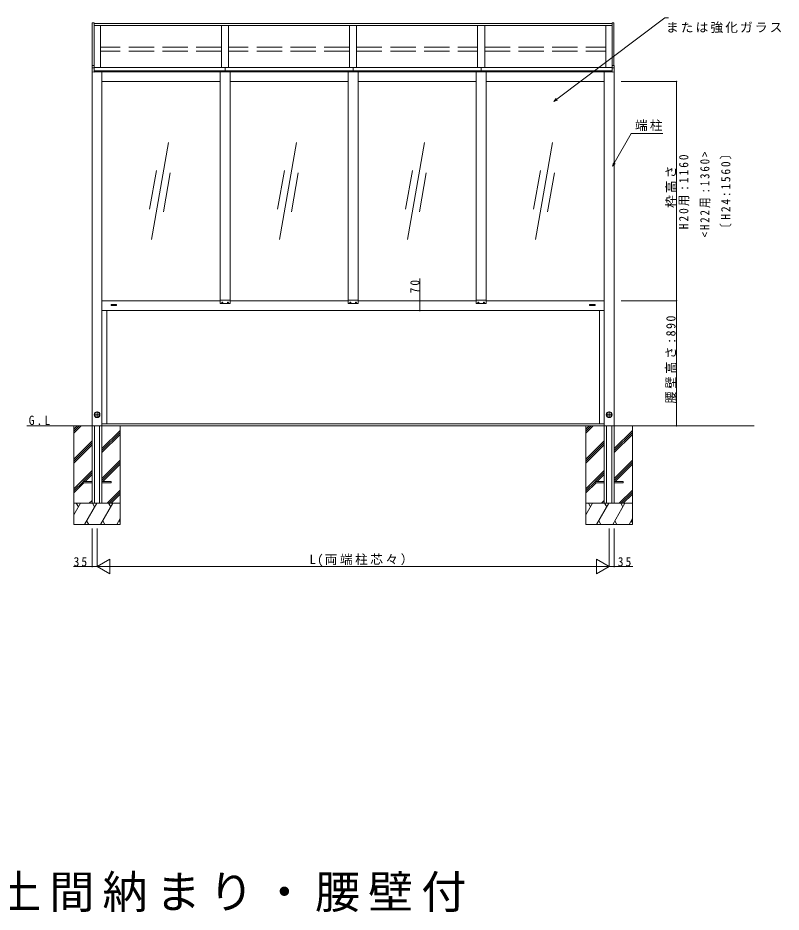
# Model space of a CAD drawing. Units: millimetres, scale not verified. Extents: x -7920 to 7920, y -12800 to 12773.
# Drawn here: x -4341 to 1084, y -206 to 6153 of the extents above; entities that cross this region are included whole.
import ezdxf

# ---------------------------------------------------------------- set-up
doc = ezdxf.new("R2010")
doc.units = ezdxf.units.MM
doc.header["$LTSCALE"] = 60
doc.linetypes.add('USER1', pattern=[4, 3, -1])
for name, color, linetype, lineweight in [('0-1_USER1', 7, 'Continuous', 18), ('0-3_YKK_A1', 4, 'Continuous', 18), ('0-4_YKK_D', 6, 'Continuous', 18), ('0-5_YKK_Z1', 7, 'Continuous', 18)]:
    doc.layers.add(name, color=color, linetype=linetype, lineweight=lineweight)
doc.styles.add('ＭＳ ゴシック', font='')
doc.styles.get('ＭＳ ゴシック').set_extended_font_data('MS Gothic')

msp = doc.modelspace()

# ---------------------------------------------------------------- linework, layer by layer
at = {"layer": '0-3_YKK_A1'}
for p, q in [((-3799.33, 6117.98), (-3811.83, 6117.98)), ((-3811.83, 6117.98), (-3811.83, 5813.88)), ((-3799.33, 6117.98), (-3799.33, 5814.67)), ((-3799.33, 6113.93), (-116.32, 6113.93)), ((-103.82, 6117.98), (-116.32, 6117.98)), ((-116.32, 6117.98), (-116.32, 5814.67)), ((-103.82, 6117.98), (-103.82, 5813.88)), ((-3799.33, 6097.92), (-116.32, 6097.92)), ((-3752.83, 6097.92), (-3752.83, 5799.2)), ((-2892.82, 6097.92), (-2892.82, 5799.26)), ((-2842.82, 6097.92), (-2842.82, 5799.26)), ((-1982.82, 6097.92), (-1982.82, 5799.26)), ((-1932.82, 6097.92), (-1932.82, 5799.26)), ((-1072.82, 6097.92), (-1072.82, 5799.26)), ((-1022.82, 6097.92), (-1022.82, 5799.26)), ((-161.82, 6097.92), (-161.82, 5799.26)), ((-3813.32, 5796.93), (-3813.32, 5813.5)), ((-3813.32, 5797.39), (-3798.82, 5797.39)), ((-3813.32, 5768.44), (-3813.32, 5796.93)), ((-3798.82, 5814.7), (-3813.04, 5813.8)), ((-3798.82, 5799.26), (-116.83, 5799.26)), ((-2867.82, 5799.26), (-2867.82, 5776.39)), ((-1957.82, 5799.26), (-1957.82, 5776.39)), ((-1047.82, 5799.26), (-1047.82, 5776.39)), ((-116.83, 5814.7), (-102.61, 5813.8)), ((-102.33, 5797.39), (-116.83, 5797.39)), ((-102.33, 5796.93), (-102.33, 5813.5)), ((-102.33, 5768.44), (-102.33, 5796.93)), ((-3812.82, 5768.13), (-3812.82, 2701.39)), ((-116.83, 5776.39), (-3798.82, 5776.39)), ((-116.83, 5772.39), (-3798.82, 5772.39)), ((-116.83, 5768.39), (-3798.82, 5768.39)), ((-3742.82, 5768.39), (-3742.82, 2701.39)), ((-2902.82, 5768.39), (-2902.82, 4141.39)), ((-2832.82, 5768.39), (-2832.82, 4141.39)), ((-1992.82, 5768.39), (-1992.82, 4141.39)), ((-1922.82, 5768.39), (-1922.82, 4141.39)), ((-1082.82, 5768.39), (-1082.82, 4141.39)), ((-1012.82, 5768.39), (-1012.82, 4141.39)), ((-172.82, 5768.39), (-172.82, 2701.39)), ((-102.82, 5768.13), (-102.82, 2701.39)), ((-2902.82, 5701.39), (-3742.82, 5701.39)), ((-1992.82, 5701.39), (-2832.82, 5701.39)), ((-1922.82, 5701.39), (-1082.82, 5701.39)), ((-1012.82, 5701.39), (-172.82, 5701.39)), ((-3270.46, 5266.07), (-3392.02, 4576.7)), ((-2360.46, 5266.07), (-2482.02, 4576.7)), ((-1450.46, 5266.07), (-1572.02, 4576.7)), ((-540.46, 5266.07), (-662.02, 4576.7)), ((-3356.17, 5067.94), (-3404.79, 4792.2)), ((-3257.69, 5050.58), (-3306.31, 4774.83)), ((-2446.17, 5067.94), (-2494.79, 4792.2)), ((-2347.69, 5050.58), (-2396.31, 4774.83)), ((-1536.17, 5067.94), (-1584.79, 4792.2)), ((-1437.69, 5050.58), (-1486.31, 4774.83)), ((-626.17, 5067.94), (-674.79, 4792.2)), ((-527.69, 5050.58), (-576.31, 4774.83)), ((-3742.82, 4141.39), (-2902.82, 4141.39)), ((-2902.82, 4146.39), (-2832.82, 4146.39)), ((-2832.82, 4146.39), (-2832.82, 4121.39)), ((-2832.82, 4141.39), (-1992.82, 4141.39)), ((-1992.82, 4146.39), (-1922.82, 4146.39)), ((-1922.82, 4146.39), (-1922.82, 4121.39)), ((-1922.82, 4141.39), (-1082.82, 4141.39)), ((-1082.82, 4146.39), (-1012.82, 4146.39)), ((-1012.82, 4146.39), (-1012.82, 4121.39)), ((-1012.82, 4141.39), (-172.82, 4141.39)), ((-3742.82, 4071.39), (-172.82, 4071.39)), ((-3707.82, 4071.39), (-3707.82, 3266.39)), ((-3677.82, 4113.39), (-3677.82, 4107.59)), ((-3639.82, 4114.39), (-3676.82, 4114.39)), ((-3676.82, 4106.59), (-3673.82, 4106.59)), ((-3673.82, 4106.59), (-3673.82, 4112.49)), ((-3642.82, 4112.49), (-3673.82, 4112.49)), ((-3673.77, 4112.19), (-3642.87, 4112.19)), ((-3673.77, 4112.19), (-3673.77, 4106.69)), ((-3658.82, 4109.84), (-3673.77, 4109.84)), ((-3642.87, 4108.39), (-3673.77, 4108.39)), ((-3673.77, 4106.69), (-3642.87, 4106.69)), ((-3658.82, 4114.39), (-3657.82, 4114.39)), ((-3658.82, 4111.09), (-3657.82, 4111.09)), ((-3658.82, 4109), (-3658.82, 4111.09)), ((-3657.82, 4109), (-3658.82, 4109)), ((-3657.82, 4109), (-3657.82, 4111.09)), ((-3642.87, 4109.84), (-3657.82, 4109.84)), ((-3642.87, 4106.69), (-3642.87, 4112.19)), ((-3642.82, 4106.59), (-3642.82, 4112.49)), ((-3642.82, 4106.59), (-3639.82, 4106.59)), ((-3638.82, 4107.59), (-3638.82, 4113.39)), ((-2889.87, 4128.8), (-2889.05, 4128.8)), ((-2889.87, 4127.98), (-2889.87, 4128.8)), ((-2889.05, 4127.98), (-2889.87, 4127.98)), ((-2888.23, 4130.44), (-2887.41, 4130.44)), ((-2888.23, 4129.62), (-2888.23, 4130.44)), ((-2888.23, 4126.34), (-2888.23, 4127.16)), ((-2887.41, 4126.34), (-2888.23, 4126.34)), ((-2887.41, 4130.44), (-2887.41, 4129.62)), ((-2887.41, 4127.16), (-2887.41, 4126.34)), ((-2886.59, 4128.8), (-2885.77, 4128.8)), ((-2885.77, 4127.98), (-2886.59, 4127.98)), ((-2885.77, 4128.8), (-2885.77, 4127.98)), ((-2849.87, 4128.8), (-2849.87, 4127.98)), ((-2849.05, 4128.8), (-2849.87, 4128.8)), ((-2849.87, 4127.98), (-2849.05, 4127.98)), ((-2848.23, 4130.44), (-2848.23, 4129.62)), ((-2847.41, 4130.44), (-2848.23, 4130.44)), ((-2848.23, 4127.16), (-2848.23, 4126.34)), ((-2848.23, 4126.34), (-2847.41, 4126.34)), ((-2847.41, 4129.62), (-2847.41, 4130.44)), ((-2847.41, 4126.34), (-2847.41, 4127.16)), ((-2845.77, 4128.8), (-2846.59, 4128.8)), ((-2846.59, 4127.98), (-2845.77, 4127.98)), ((-2845.77, 4127.98), (-2845.77, 4128.8)), ((-1979.87, 4128.8), (-1979.05, 4128.8)), ((-1979.87, 4127.98), (-1979.87, 4128.8)), ((-1979.05, 4127.98), (-1979.87, 4127.98)), ((-1978.23, 4130.44), (-1977.41, 4130.44)), ((-1978.23, 4129.62), (-1978.23, 4130.44)), ((-1978.23, 4126.34), (-1978.23, 4127.16)), ((-1977.41, 4126.34), (-1978.23, 4126.34)), ((-1977.41, 4130.44), (-1977.41, 4129.62)), ((-1977.41, 4127.16), (-1977.41, 4126.34)), ((-1976.59, 4128.8), (-1975.77, 4128.8)), ((-1975.77, 4127.98), (-1976.59, 4127.98)), ((-1975.77, 4128.8), (-1975.77, 4127.98)), ((-1939.87, 4128.8), (-1939.87, 4127.98)), ((-1939.05, 4128.8), (-1939.87, 4128.8)), ((-1939.87, 4127.98), (-1939.05, 4127.98)), ((-1938.23, 4130.44), (-1938.23, 4129.62)), ((-1937.41, 4130.44), (-1938.23, 4130.44)), ((-1938.23, 4127.16), (-1938.23, 4126.34)), ((-1938.23, 4126.34), (-1937.41, 4126.34)), ((-1937.41, 4129.62), (-1937.41, 4130.44)), ((-1937.41, 4126.34), (-1937.41, 4127.16)), ((-1935.77, 4128.8), (-1936.59, 4128.8)), ((-1936.59, 4127.98), (-1935.77, 4127.98)), ((-1935.77, 4127.98), (-1935.77, 4128.8)), ((-1069.87, 4128.8), (-1069.05, 4128.8)), ((-1069.87, 4127.98), (-1069.87, 4128.8)), ((-1069.05, 4127.98), (-1069.87, 4127.98)), ((-1068.23, 4130.44), (-1067.41, 4130.44)), ((-1068.23, 4129.62), (-1068.23, 4130.44)), ((-1068.23, 4126.34), (-1068.23, 4127.16)), ((-1067.41, 4126.34), (-1068.23, 4126.34)), ((-1067.41, 4130.44), (-1067.41, 4129.62)), ((-1067.41, 4127.16), (-1067.41, 4126.34)), ((-1066.59, 4128.8), (-1065.77, 4128.8)), ((-1065.77, 4127.98), (-1066.59, 4127.98)), ((-1065.77, 4128.8), (-1065.77, 4127.98)), ((-1029.87, 4128.8), (-1029.87, 4127.98)), ((-1029.05, 4128.8), (-1029.87, 4128.8)), ((-1029.87, 4127.98), (-1029.05, 4127.98)), ((-1028.23, 4130.44), (-1028.23, 4129.62)), ((-1027.41, 4130.44), (-1028.23, 4130.44)), ((-1028.23, 4127.16), (-1028.23, 4126.34)), ((-1028.23, 4126.34), (-1027.41, 4126.34)), ((-1027.41, 4129.62), (-1027.41, 4130.44)), ((-1027.41, 4126.34), (-1027.41, 4127.16)), ((-1025.77, 4128.8), (-1026.59, 4128.8)), ((-1026.59, 4127.98), (-1025.77, 4127.98)), ((-1025.77, 4127.98), (-1025.77, 4128.8)), ((-276.82, 4107.59), (-276.82, 4113.39)), ((-275.82, 4114.39), (-238.82, 4114.39)), ((-272.82, 4106.59), (-275.82, 4106.59)), ((-272.82, 4106.59), (-272.82, 4112.49)), ((-272.82, 4112.49), (-241.82, 4112.49)), ((-241.87, 4112.19), (-272.77, 4112.19)), ((-272.77, 4106.69), (-272.77, 4112.19)), ((-272.77, 4109.84), (-257.82, 4109.84)), ((-272.77, 4108.39), (-241.87, 4108.39)), ((-241.87, 4106.69), (-272.77, 4106.69)), ((-256.82, 4114.39), (-257.82, 4114.39)), ((-256.82, 4111.09), (-257.82, 4111.09)), ((-257.82, 4109), (-257.82, 4111.09)), ((-257.82, 4109), (-256.82, 4109)), ((-256.82, 4109), (-256.82, 4111.09)), ((-256.82, 4109.84), (-241.87, 4109.84)), ((-241.87, 4112.19), (-241.87, 4106.69)), ((-241.82, 4106.59), (-241.82, 4112.49)), ((-238.82, 4106.59), (-241.82, 4106.59)), ((-237.82, 4113.39), (-237.82, 4107.59)), ((-207.82, 4071.39), (-207.82, 3266.39)), ((-3754.82, 3331.39), (-3800.82, 3331.39)), ((-3792.57, 3342.77), (-3792.57, 3320)), ((-3777.82, 3308.36), (-3777.82, 3354.41)), ((-3763.07, 3320), (-3763.07, 3342.77)), ((-114.82, 3331.39), (-160.82, 3331.39)), ((-152.57, 3342.77), (-152.57, 3320)), ((-137.82, 3308.36), (-137.82, 3354.41)), ((-123.07, 3320), (-123.07, 3342.77)), ((-3795.82, 3251.39), (-3795.82, 2701.39)), ((-3759.82, 3251.39), (-3759.82, 2701.39)), ((-3742.82, 3266.39), (-172.82, 3266.39)), ((-155.82, 3251.39), (-155.82, 2701.39)), ((-119.82, 3251.39), (-119.82, 2701.39)), ((-3877.82, 2846.89), (-3877.82, 2855.89)), ((-3877.82, 2855.89), (-3812.82, 2855.89)), ((-3812.82, 2846.89), (-3877.82, 2846.89)), ((-3742.82, 2855.89), (-3677.82, 2855.89)), ((-3677.82, 2846.89), (-3742.82, 2846.89)), ((-3677.82, 2855.89), (-3677.82, 2846.89)), ((-237.82, 2846.89), (-237.82, 2855.89)), ((-237.82, 2855.89), (-172.82, 2855.89)), ((-172.82, 2846.89), (-237.82, 2846.89)), ((-102.82, 2855.89), (-37.82, 2855.89)), ((-37.82, 2846.89), (-102.82, 2846.89)), ((-37.82, 2855.89), (-37.82, 2846.89))]:
    msp.add_line(p, q, dxfattribs=at)
at = {"layer": '0-3_YKK_A1', "linetype": 'USER1'}
for p, q in [((-2892.82, 5944.41), (-3752.82, 5944.41)), ((-2892.82, 5915.77), (-3752.82, 5915.77)), ((-1982.82, 5944.41), (-2842.82, 5944.41)), ((-1982.82, 5915.77), (-2842.82, 5915.77)), ((-1932.82, 5944.41), (-1072.82, 5944.41)), ((-1932.82, 5915.77), (-1072.82, 5915.77)), ((-1022.82, 5944.41), (-162.82, 5944.41)), ((-1022.82, 5915.77), (-162.82, 5915.77))]:
    msp.add_line(p, q, dxfattribs=at)
at = {"layer": '0-3_YKK_A1'}
for points in [[(-3798.82, 5814.7), (-3798.82, 5797.43), (-3798.82, 5797.14), (-3798.82, 5768.19), (-3798.82, 5767.89), (-3813.03, 5768.14)], [(-116.83, 5814.7), (-116.83, 5797.43), (-116.83, 5797.14), (-116.83, 5768.19), (-116.83, 5767.89), (-102.62, 5768.14)], [(-2902.82, 4146.39), (-2902.82, 4121.39), (-2832.82, 4121.39)], [(-1992.82, 4146.39), (-1992.82, 4121.39), (-1922.82, 4121.39)], [(-1082.82, 4146.39), (-1082.82, 4121.39), (-1012.82, 4121.39)]]:
    msp.add_lwpolyline(points, dxfattribs=at)
for centre, radius in [((-2887.82, 4128.39), 3.5), ((-2847.82, 4128.39), 3.5), ((-1977.82, 4128.39), 3.5), ((-1937.82, 4128.39), 3.5), ((-1067.82, 4128.39), 3.5), ((-1027.82, 4128.39), 3.5), ((-3777.82, 3331.39), 20.67), ((-3777.82, 3331.39), 19), ((-137.82, 3331.39), 20.67), ((-137.82, 3331.39), 19)]:
    msp.add_circle(centre, radius, dxfattribs=at)
for centre, radius, start, end in [((-3813.02, 5813.5), 0.3, 93.61996, 180), ((-102.63, 5813.5), 0.3, 0, 86.38004), ((-3813.02, 5768.44), 0.3, 180, 269), ((-102.63, 5768.44), 0.3, 271, 0), ((-3676.82, 4113.39), 1, 90, 180), ((-3676.82, 4107.59), 1, 180, 270), ((-3639.82, 4113.39), 1, 0, 90), ((-3639.82, 4107.59), 1, 270, 0), ((-2889.05, 4129.62), 0.82, 270, 0), ((-2889.05, 4127.16), 0.82, 0, 90), ((-2886.59, 4129.62), 0.82, 180, 270), ((-2886.59, 4127.16), 0.82, 90, 180), ((-2849.05, 4129.62), 0.82, 270, 0), ((-2849.05, 4127.16), 0.82, 0, 90), ((-2846.59, 4129.62), 0.82, 180, 270), ((-2846.59, 4127.16), 0.82, 90, 180), ((-1979.05, 4129.62), 0.82, 270, 0), ((-1979.05, 4127.16), 0.82, 0, 90), ((-1976.59, 4129.62), 0.82, 180, 270), ((-1976.59, 4127.16), 0.82, 90, 180), ((-1939.05, 4129.62), 0.82, 270, 0), ((-1939.05, 4127.16), 0.82, 0, 90), ((-1936.59, 4129.62), 0.82, 180, 270), ((-1936.59, 4127.16), 0.82, 90, 180), ((-1069.05, 4129.62), 0.82, 270, 0), ((-1069.05, 4127.16), 0.82, 0, 90), ((-1066.59, 4129.62), 0.82, 180, 270), ((-1066.59, 4127.16), 0.82, 90, 180), ((-1029.05, 4129.62), 0.82, 270, 0), ((-1029.05, 4127.16), 0.82, 0, 90), ((-1026.59, 4129.62), 0.82, 180, 270), ((-1026.59, 4127.16), 0.82, 90, 180), ((-275.82, 4113.39), 1, 90, 180), ((-275.82, 4107.59), 1, 180, 270), ((-238.82, 4113.39), 1, 0, 90), ((-238.82, 4107.59), 1, 270, 0), ((-3777.82, 3331.39), 18.63, 142.33411, 217.66589), ((-3777.82, 3331.39), 18.63, 322.33411, 37.66589), ((-137.82, 3331.39), 18.63, 142.33411, 217.66589), ((-137.82, 3331.39), 18.63, 322.33411, 37.66589)]:
    msp.add_arc(centre, radius, start, end, dxfattribs=at)
at = {"layer": '0-4_YKK_D'}
for p, q in [((-509.74, 5574.01), (256.9, 6152.75)), ((256.9, 6152.75), (283, 6152.75)), ((-52.82, 5701.39), (342.5, 5701.39)), ((341.5, 5701.39), (341.5, 4141.39)), ((-530.1, 5558.64), (-513.86, 5579.46)), ((-530.1, 5558.64), (-509.74, 5574.01)), ((-505.63, 5568.55), (-530.1, 5558.64)), ((-101.4, 5119.59), (17.76, 5329.76)), ((17.76, 5329.76), (243.26, 5329.76)), ((-113.98, 5097.41), (-107.35, 5122.96)), ((-113.98, 5097.41), (-101.4, 5119.59)), ((-95.46, 5116.22), (-113.98, 5097.41)), ((-1484.1, 4141.39), (-1484.1, 4300.19)), ((-1484.1, 4071.39), (-1484.1, 4141.39)), ((-52.82, 4141.39), (342.5, 4141.39)), ((-52.82, 4141.39), (342.5, 4141.39)), ((341.5, 4141.39), (341.5, 3251.39)), ((-3812.82, 2521.39), (-3812.82, 2250.39)), ((-3777.82, 2521.39), (-3777.82, 2250.39)), ((-3777.82, 2521.39), (-3777.82, 2250.39)), ((-137.82, 2521.39), (-137.82, 2250.39)), ((-137.82, 2521.39), (-137.82, 2250.39)), ((-102.82, 2521.39), (-102.82, 2250.39)), ((-3777.82, 2251.39), (-3686.89, 2303.89)), ((-3686.89, 2198.89), (-3686.89, 2303.89)), ((-228.76, 2303.89), (-228.76, 2198.89)), ((-137.82, 2251.39), (-228.76, 2303.89)), ((-3812.82, 2251.39), (-3945.12, 2251.39)), ((-3777.82, 2251.39), (-3812.82, 2251.39)), ((-3777.82, 2251.39), (-3595.96, 2251.39)), ((-3777.82, 2251.39), (-3686.89, 2198.89)), ((-3672.82, 2251.39), (-242.82, 2251.39)), ((-137.82, 2251.39), (-319.69, 2251.39)), ((-137.82, 2251.39), (-228.76, 2198.89)), ((-137.82, 2251.39), (-102.82, 2251.39)), ((-102.82, 2251.39), (29.48, 2251.39))]:
    msp.add_line(p, q, dxfattribs=at)
for centre, start, end in [((341.5, 5701.39), 90, 270), ((341.5, 5701.39), 270, 90), ((-1484.1, 4141.39), 90, 270), ((-1484.1, 4141.39), 270, 90), ((341.5, 4141.39), 90, 270), ((341.5, 4141.39), 90, 270), ((341.5, 4141.39), 270, 90), ((341.5, 4141.39), 270, 90), ((-1484.1, 4071.39), 90, 270), ((-1484.1, 4071.39), 270, 90), ((341.5, 3251.39), 90, 270), ((341.5, 3251.39), 270, 90), ((-3812.82, 2251.39), 0, 180), ((-3812.82, 2251.39), 180, 0), ((-102.82, 2251.39), 0, 180), ((-102.82, 2251.39), 180, 0)]:
    msp.add_arc(centre, 1.59, start, end, dxfattribs=at)
at = {"layer": '0-5_YKK_Z1'}
for p, q in [((-4277.8, 3251.39), (891.96, 3251.39)), ((-3942.82, 3251.39), (-3942.82, 2551.39)), ((-3942.82, 3199.84), (-3891.28, 3251.39)), ((-3942.82, 3213.98), (-3905.42, 3251.39)), ((-3942.82, 3228.13), (-3919.56, 3251.39)), ((-3612.82, 3251.39), (-3612.82, 2551.39)), ((-302.82, 3251.39), (-302.82, 2551.39)), ((-302.82, 3199.84), (-251.28, 3251.39)), ((-302.82, 3213.98), (-265.42, 3251.39)), ((-302.82, 3228.13), (-279.56, 3251.39)), ((27.18, 3251.39), (27.18, 2551.39)), ((-3742.82, 3089.76), (-3612.82, 3219.76)), ((-3742.82, 3075.62), (-3612.82, 3205.62)), ((-3742.82, 3061.48), (-3612.82, 3191.48)), ((-102.82, 3089.76), (27.18, 3219.76)), ((-102.82, 3075.62), (27.18, 3205.62)), ((-102.82, 3061.48), (27.18, 3191.48)), ((-3942.82, 3015.99), (-3812.82, 3145.99)), ((-3942.82, 3001.85), (-3812.82, 3131.85)), ((-3942.82, 2987.71), (-3812.82, 3117.71)), ((-302.82, 3015.99), (-172.82, 3145.99)), ((-302.82, 3001.85), (-172.82, 3131.85)), ((-302.82, 2987.71), (-172.82, 3117.71)), ((-3742.82, 2877.63), (-3612.82, 3007.63)), ((-3742.82, 2863.49), (-3612.82, 2993.49)), ((-102.82, 2877.63), (27.18, 3007.63)), ((-102.82, 2863.49), (27.18, 2993.49)), ((-3942.82, 2803.86), (-3812.82, 2933.86)), ((-3736.28, 2855.89), (-3612.82, 2979.35)), ((-302.82, 2803.86), (-172.82, 2933.86)), ((-96.28, 2855.89), (27.18, 2979.35)), ((-3876.66, 2855.89), (-3812.82, 2919.72)), ((-3862.52, 2855.89), (-3812.82, 2905.58)), ((-236.66, 2855.89), (-172.82, 2919.72)), ((-222.52, 2855.89), (-172.82, 2905.58)), ((-3942.82, 2789.72), (-3877.82, 2854.72)), ((-3942.82, 2775.58), (-3871.52, 2846.89)), ((-302.82, 2789.72), (-237.82, 2854.72)), ((-302.82, 2775.58), (-231.52, 2846.89)), ((-3706.94, 2701.39), (-3612.82, 2795.5)), ((-3692.79, 2701.39), (-3612.82, 2781.36)), ((-3678.65, 2701.39), (-3612.82, 2767.22)), ((-66.94, 2701.39), (27.18, 2795.5)), ((-52.79, 2701.39), (27.18, 2781.36)), ((-38.65, 2701.39), (27.18, 2767.22)), ((-3942.82, 2619.91), (-3895.79, 2701.39)), ((-3612.82, 2701.39), (-3942.82, 2701.39)), ((-3910.79, 2675.41), (-3925.79, 2701.39)), ((-3866.92, 2551.39), (-3780.31, 2701.39)), ((-3833.17, 2701.39), (-3812.82, 2721.73)), ((-3819.03, 2701.39), (-3812.82, 2707.59)), ((-3795.32, 2675.41), (-3810.32, 2701.39)), ((-3752.35, 2551.39), (-3665.74, 2701.39)), ((-3680.75, 2675.41), (-3695.75, 2701.39)), ((-302.82, 2619.91), (-255.79, 2701.39)), ((27.18, 2701.39), (-302.82, 2701.39)), ((-270.79, 2675.41), (-285.79, 2701.39)), ((-226.92, 2551.39), (-140.31, 2701.39)), ((-193.17, 2701.39), (-172.82, 2721.73)), ((-179.03, 2701.39), (-172.82, 2707.59)), ((-155.32, 2675.41), (-170.32, 2701.39)), ((-112.35, 2551.39), (-25.74, 2701.39)), ((-40.75, 2675.41), (-55.75, 2701.39)), ((-3942.82, 2551.39), (-3612.82, 2551.39)), ((-3851.92, 2577.37), (-3836.92, 2551.39)), ((-3737.35, 2577.37), (-3722.35, 2551.39)), ((-3636.88, 2551.39), (-3613.27, 2592.27)), ((-3621.88, 2577.37), (-3612.82, 2561.68)), ((-302.82, 2551.39), (27.18, 2551.39)), ((-211.92, 2577.37), (-196.92, 2551.39)), ((-97.35, 2577.37), (-82.35, 2551.39)), ((3.12, 2551.39), (26.73, 2592.27)), ((18.12, 2577.37), (27.18, 2561.68))]:
    msp.add_line(p, q, dxfattribs=at)

# ---------------------------------------------------------------- texts
at = {"layer": '0-1_USER1', "insert": (-7514.35, -205.54), "char_height": 234.6, "attachment_point": 7, "style": 'ＭＳ ゴシック'}
msp.add_mtext('\\T1.18;■テラスBタイプ\\~土間納まり・腰壁付', dxfattribs=at)
at = {"layer": '0-4_YKK_D', "color": 7, "char_height": 65.98, "attachment_point": 7, "style": 'ＭＳ ゴシック'}
for s, insert in [('\\T1.17;または強化ガラス', (266.16, 6044.47)), ('\\T1.17;端柱', (45.7, 5348.01)), ('\\T1.37;\\W0.9;35', (-3944.52, 2251.99)), ('\\T1.2;L(両端柱芯々）', (-2267.42, 2252.19)), ('\\T1.37;\\W0.9;35', (-76.72, 2251.99))]:
    msp.add_mtext(s, dxfattribs=dict(at, insert=insert))
at = {"layer": '0-4_YKK_D', "color": 7, "char_height": 65.98, "attachment_point": 7, "rotation": 90, "style": 'ＭＳ ゴシック'}
for s, insert in [('\\T1.35;\\W0.9;H20用:1160', (432.1, 4650.19)), ('\\T1.36;\\W0.85;<H22用:1360>', (582.1, 4592.59)), ('\\T1.32;\\W0.9;〔H24:1560〕', (732.1, 4611.79)), ('\\T1.17;枠高さ', (340.9, 4801.39)), ('\\T1.37;\\W0.9;70', (-1484.9, 4193.79)), ('\\T1.24;\\W0.95;腰壁高さ:890', (340.7, 3410.79))]:
    msp.add_mtext(s, dxfattribs=dict(at, insert=insert))
at = {"layer": '0-5_YKK_Z1', "insert": (-4263.44, 3257.18), "char_height": 65.98, "attachment_point": 7, "style": 'ＭＳ ゴシック'}
msp.add_mtext('\\T1.38;\\W0.9;G.L', dxfattribs=at)

doc.saveas('drawing.dxf')
